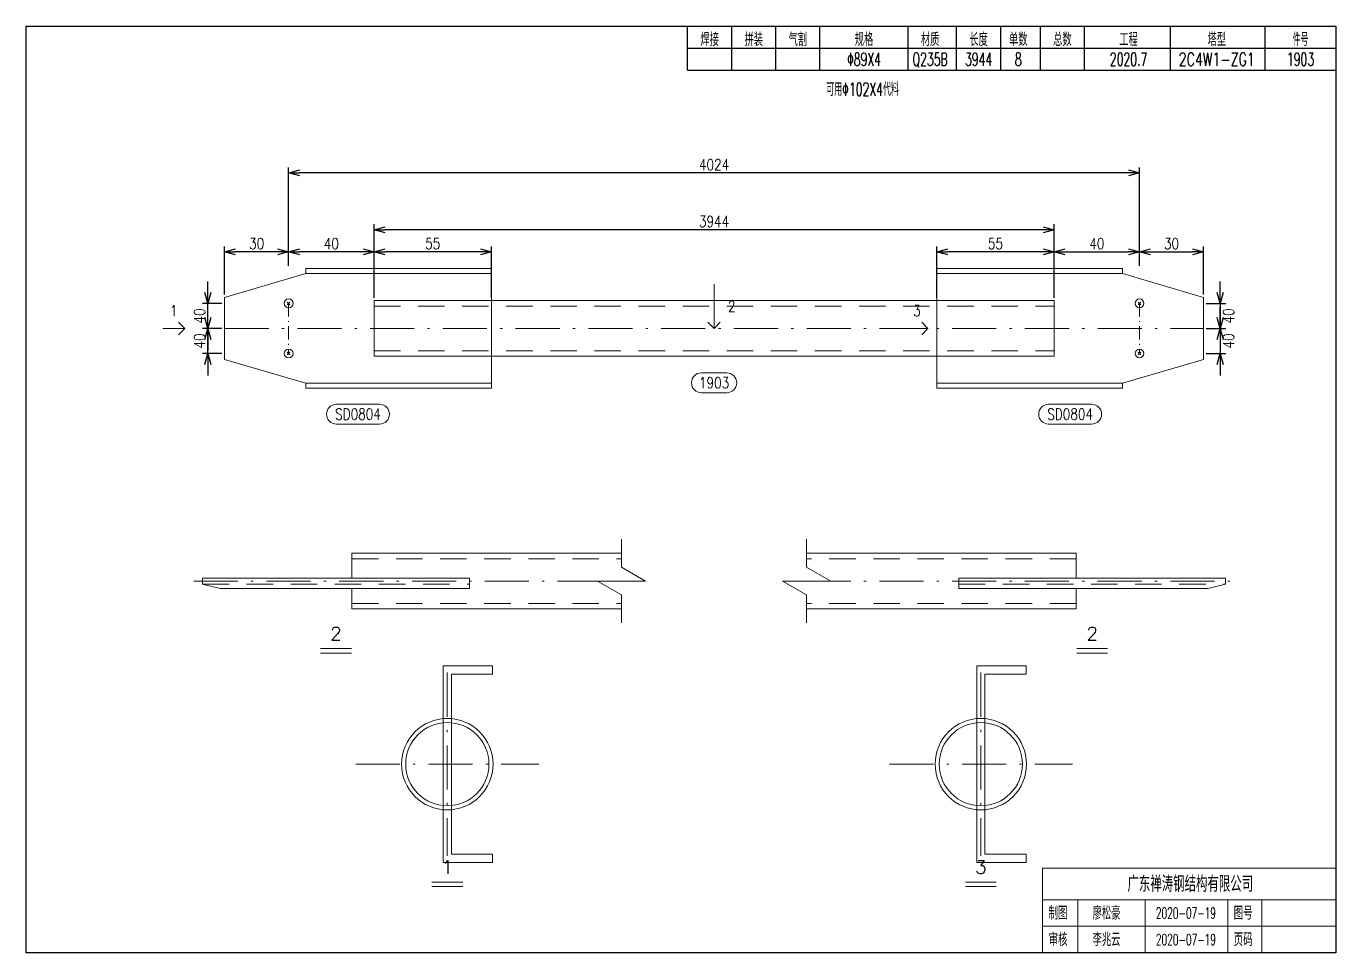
# Model space of a CAD drawing. Extents: x 154981 to 165753, y -86801 to -82885.
# Drawn here: x 157341.1 to 157638.1, y -84356.7 to -84146.7 of the extents above; entities that cross this region are included whole.
import ezdxf
from ezdxf.enums import TextEntityAlignment as Align

# ---------------------------------------------------------------- set-up
doc = ezdxf.new("R2010")
doc.units = 0
doc.header["$MEASUREMENT"] = 0
for name, pattern in [('一点画线', [5.2, 3, -1, 0.2, -1]), ('长一点画线', [16.5, 10, -3, 0.5, -3]), ('长虚线', [10, 6, -4])]:
    doc.linetypes.add(name, pattern=pattern)
doc.layers.get('0').update_dxf_attribs({"linetype": 'CONTINUOUS', "lineweight": 25})
doc.layers.get('Defpoints').update_dxf_attribs({"linetype": 'CONTINUOUS'})
doc.layers.add('4', color=7, linetype='CONTINUOUS', lineweight=25)
doc.layers.add('5', color=7, linetype='CONTINUOUS', lineweight=25)
doc.styles.add('DimFont', font='simplex.shx', dxfattribs={"width": 0.8, "bigfont": 'gbhzfs.shx'})
doc.styles.get("Standard").update_dxf_attribs({"font": 'simplex.shx', "width": 0.7, "height": 3, "bigfont": 'gbhzfs.shx'})
doc.dimstyles.new('DHDxfDimStyleOpen30', dxfattribs={"dimtxt": 2.5, "dimasz": 2.5, "dimexe": 1.25, "dimexo": 0.625, "dimtad": 2, "dimtxsty": 'DimFont', "dimblk": 'OPEN30', "dimblk1": 'OPEN30', "dimblk2": 'OPEN30', "dimcen": 2.5, "dimadec": 0, "dimazin": 0, "dimtfac": 1, "dimtmove": 0, "dimatfit": 3, "dimfxl": 0, "dimarcsym": 0})

# ---------------------------------------------------------------- blocks, each defined once
blk = doc.blocks.new('_OPEN30')
at = {"color": 0, "linetype": 'ByBlock', "lineweight": -2}
for p, q in [((-1, 0.27), (0, 0)), ((0, 0), (-1, -0.27)), ((0, 0), (-1, 0))]:
    blk.add_line(p, q, dxfattribs=at)
blk = doc.blocks.new('*D243')
at = {"layer": '5', "color": 3, "linetype": 'Continuous', "lineweight": -2}
for p, q in [((157400.64, -84200.98), (157400.64, -84178.68)), ((157593.6, -84200.98), (157593.6, -84178.68)), ((157591.1, -84179.93), (157403.14, -84179.93))]:
    blk.add_line(p, q, dxfattribs=at)
at = {"layer": 'Defpoints', "color": 0, "linetype": 'Continuous'}
for p in [(157400.64, -84179.93), (157400.64, -84201.61), (157593.6, -84201.61)]:
    blk.add_point(p, dxfattribs=at)
at = {"layer": '5', "color": 3, "linetype": 'Continuous', "lineweight": -2, "xscale": 2.5, "yscale": 2.5, "zscale": 2.5, "rotation": 180}
blk.add_blockref('_OPEN30', (157400.64, -84179.93), dxfattribs=at)
at = {"layer": '5', "color": 3, "linetype": 'Continuous', "lineweight": -2, "xscale": 2.5, "yscale": 2.5, "zscale": 2.5}
blk.add_blockref('_OPEN30', (157593.6, -84179.93), dxfattribs=at)
at = {"layer": '5', "color": 6, "linetype": 'Continuous', "lineweight": 13, "insert": (157497.12, -84178.05), "char_height": 2.5, "attachment_point": 5, "line_spacing_factor": 0.6, "style": 'DimFont'}
blk.add_mtext('4024', dxfattribs=at)
blk = doc.blocks.new('*D244')
at = {"layer": '5', "color": 3, "linetype": 'Continuous', "lineweight": -2}
for p, q in [((157420, -84208.22), (157420, -84191.56)), ((157571.74, -84192.81), (157422.5, -84192.81)), ((157574.24, -84208.22), (157574.24, -84191.56))]:
    blk.add_line(p, q, dxfattribs=at)
at = {"layer": 'Defpoints', "color": 0, "linetype": 'Continuous'}
for p in [(157420, -84192.81), (157420, -84208.85), (157574.24, -84208.85)]:
    blk.add_point(p, dxfattribs=at)
at = {"layer": '5', "color": 3, "linetype": 'Continuous', "lineweight": -2, "xscale": 2.5, "yscale": 2.5, "zscale": 2.5, "rotation": 180}
blk.add_blockref('_OPEN30', (157420, -84192.81), dxfattribs=at)
at = {"layer": '5', "color": 3, "linetype": 'Continuous', "lineweight": -2, "xscale": 2.5, "yscale": 2.5, "zscale": 2.5}
blk.add_blockref('_OPEN30', (157574.24, -84192.81), dxfattribs=at)
at = {"layer": '5', "color": 6, "linetype": 'Continuous', "lineweight": 13, "insert": (157497.12, -84190.93), "char_height": 2.5, "attachment_point": 5, "line_spacing_factor": 0.6, "style": 'DimFont'}
blk.add_mtext('3944', dxfattribs=at)
blk = doc.blocks.new('*D245')
at = {"layer": '5', "color": 3, "linetype": 'Continuous', "lineweight": -2}
for p, q in [((157611.92, -84206.99), (157611.92, -84204.49)), ((157608.74, -84209.49), (157613.17, -84209.49)), ((157611.92, -84209.49), (157611.92, -84215.17)), ((157608.74, -84215.17), (157613.17, -84215.17)), ((157611.92, -84217.67), (157611.92, -84220.17))]:
    blk.add_line(p, q, dxfattribs=at)
at = {"layer": 'Defpoints', "color": 0, "linetype": 'Continuous'}
for p in [(157608.12, -84209.49), (157608.12, -84215.17), (157611.92, -84215.17)]:
    blk.add_point(p, dxfattribs=at)
at = {"layer": '5', "color": 3, "linetype": 'Continuous', "lineweight": -2, "xscale": 2.5, "yscale": 2.5, "zscale": 2.5}
for p, rotation in [((157611.92, -84209.49), 270), ((157611.92, -84215.17), 90)]:
    blk.add_blockref('_OPEN30', p, dxfattribs=dict(at, rotation=rotation))
at = {"layer": '5', "color": 6, "linetype": 'Continuous', "lineweight": 13, "insert": (157613.79, -84212.33), "char_height": 2.5, "attachment_point": 5, "rotation": 90, "line_spacing_factor": 0.6, "style": 'DimFont'}
blk.add_mtext('40', dxfattribs=at)
blk = doc.blocks.new('*D246')
at = {"layer": '5', "color": 3, "linetype": 'Continuous', "lineweight": -2}
for p, q in [((157611.92, -84212.67), (157611.92, -84210.17)), ((157608.74, -84215.17), (157613.17, -84215.17)), ((157611.92, -84215.17), (157611.92, -84220.85)), ((157608.74, -84220.85), (157613.17, -84220.85)), ((157611.92, -84223.35), (157611.92, -84225.85))]:
    blk.add_line(p, q, dxfattribs=at)
at = {"layer": 'Defpoints', "color": 0, "linetype": 'Continuous'}
for p in [(157608.12, -84215.17), (157608.12, -84220.85), (157611.92, -84220.85)]:
    blk.add_point(p, dxfattribs=at)
at = {"layer": '5', "color": 3, "linetype": 'Continuous', "lineweight": -2, "xscale": 2.5, "yscale": 2.5, "zscale": 2.5}
for p, rotation in [((157611.92, -84215.17), 270), ((157611.92, -84220.85), 90)]:
    blk.add_blockref('_OPEN30', p, dxfattribs=dict(at, rotation=rotation))
at = {"layer": '5', "color": 6, "linetype": 'Continuous', "lineweight": 13, "insert": (157613.79, -84218.01), "char_height": 2.5, "attachment_point": 5, "rotation": 90, "line_spacing_factor": 0.6, "style": 'DimFont'}
blk.add_mtext('40', dxfattribs=at)
blk = doc.blocks.new('*D247')
at = {"layer": '5', "color": 3, "linetype": 'Continuous', "lineweight": -2}
for p, q in [((157593.6, -84200.98), (157593.6, -84196.56)), ((157596.1, -84197.81), (157605.62, -84197.81)), ((157608.12, -84207.51), (157608.12, -84196.56))]:
    blk.add_line(p, q, dxfattribs=at)
at = {"layer": 'Defpoints', "color": 0, "linetype": 'Continuous'}
for p in [(157608.12, -84197.81), (157593.6, -84201.61), (157608.12, -84208.14)]:
    blk.add_point(p, dxfattribs=at)
at = {"layer": '5', "color": 3, "linetype": 'Continuous', "lineweight": -2, "xscale": 2.5, "yscale": 2.5, "zscale": 2.5, "rotation": 180}
blk.add_blockref('_OPEN30', (157593.6, -84197.81), dxfattribs=at)
at = {"layer": '5', "color": 3, "linetype": 'Continuous', "lineweight": -2, "xscale": 2.5, "yscale": 2.5, "zscale": 2.5}
blk.add_blockref('_OPEN30', (157608.12, -84197.81), dxfattribs=at)
at = {"layer": '5', "color": 6, "linetype": 'Continuous', "lineweight": 13, "insert": (157600.86, -84195.93), "char_height": 2.5, "attachment_point": 5, "line_spacing_factor": 0.6, "style": 'DimFont'}
blk.add_mtext('30', dxfattribs=at)
blk = doc.blocks.new('*D248')
at = {"layer": '5', "color": 3, "linetype": 'Continuous', "lineweight": -2}
for p, q in [((157574.24, -84208.22), (157574.24, -84196.56)), ((157576.74, -84197.81), (157591.1, -84197.81)), ((157593.6, -84200.98), (157593.6, -84196.56))]:
    blk.add_line(p, q, dxfattribs=at)
at = {"layer": 'Defpoints', "color": 0, "linetype": 'Continuous'}
for p in [(157593.6, -84197.81), (157593.6, -84201.61), (157574.24, -84208.85)]:
    blk.add_point(p, dxfattribs=at)
at = {"layer": '5', "color": 3, "linetype": 'Continuous', "lineweight": -2, "xscale": 2.5, "yscale": 2.5, "zscale": 2.5, "rotation": 180}
blk.add_blockref('_OPEN30', (157574.24, -84197.81), dxfattribs=at)
at = {"layer": '5', "color": 3, "linetype": 'Continuous', "lineweight": -2, "xscale": 2.5, "yscale": 2.5, "zscale": 2.5}
blk.add_blockref('_OPEN30', (157593.6, -84197.81), dxfattribs=at)
at = {"layer": '5', "color": 6, "linetype": 'Continuous', "lineweight": 13, "insert": (157583.92, -84195.93), "char_height": 2.5, "attachment_point": 5, "line_spacing_factor": 0.6, "style": 'DimFont'}
blk.add_mtext('40', dxfattribs=at)
blk = doc.blocks.new('*D249')
at = {"layer": '5', "color": 3, "linetype": 'Continuous', "lineweight": -2}
for p, q in [((157547.62, -84208.22), (157547.62, -84196.56)), ((157571.74, -84197.81), (157550.12, -84197.81)), ((157574.24, -84208.22), (157574.24, -84196.56))]:
    blk.add_line(p, q, dxfattribs=at)
at = {"layer": 'Defpoints', "color": 0, "linetype": 'Continuous'}
for p in [(157547.62, -84197.81), (157547.62, -84208.85), (157574.24, -84208.85)]:
    blk.add_point(p, dxfattribs=at)
at = {"layer": '5', "color": 3, "linetype": 'Continuous', "lineweight": -2, "xscale": 2.5, "yscale": 2.5, "zscale": 2.5, "rotation": 180}
blk.add_blockref('_OPEN30', (157547.62, -84197.81), dxfattribs=at)
at = {"layer": '5', "color": 3, "linetype": 'Continuous', "lineweight": -2, "xscale": 2.5, "yscale": 2.5, "zscale": 2.5}
blk.add_blockref('_OPEN30', (157574.24, -84197.81), dxfattribs=at)
at = {"layer": '5', "color": 6, "linetype": 'Continuous', "lineweight": 13, "insert": (157560.93, -84195.93), "char_height": 2.5, "attachment_point": 5, "line_spacing_factor": 0.6, "style": 'DimFont'}
blk.add_mtext('55', dxfattribs=at)
blk = doc.blocks.new('*D250')
at = {"layer": '5', "color": 3, "linetype": 'Continuous', "lineweight": -2}
for p, q in [((157382.32, -84206.99), (157382.32, -84204.49)), ((157385.49, -84209.49), (157381.07, -84209.49)), ((157382.32, -84215.17), (157382.32, -84209.49)), ((157385.49, -84215.17), (157381.07, -84215.17)), ((157382.32, -84217.67), (157382.32, -84220.17))]:
    blk.add_line(p, q, dxfattribs=at)
at = {"layer": 'Defpoints', "color": 0, "linetype": 'Continuous'}
for p in [(157382.32, -84209.49), (157386.12, -84209.49), (157386.12, -84215.17)]:
    blk.add_point(p, dxfattribs=at)
at = {"layer": '5', "color": 3, "linetype": 'Continuous', "lineweight": -2, "xscale": 2.5, "yscale": 2.5, "zscale": 2.5}
for p, rotation in [((157382.32, -84209.49), 270), ((157382.32, -84215.17), 90)]:
    blk.add_blockref('_OPEN30', p, dxfattribs=dict(at, rotation=rotation))
at = {"layer": '5', "color": 6, "linetype": 'Continuous', "lineweight": 13, "insert": (157380.44, -84212.33), "char_height": 2.5, "attachment_point": 5, "rotation": 90, "line_spacing_factor": 0.6, "style": 'DimFont'}
blk.add_mtext('40', dxfattribs=at)
blk = doc.blocks.new('*D251')
at = {"layer": '5', "color": 3, "linetype": 'Continuous', "lineweight": -2}
for p, q in [((157382.32, -84212.67), (157382.32, -84210.17)), ((157385.49, -84215.17), (157381.07, -84215.17)), ((157382.32, -84220.85), (157382.32, -84215.17)), ((157385.49, -84220.85), (157381.07, -84220.85)), ((157382.32, -84223.35), (157382.32, -84225.85))]:
    blk.add_line(p, q, dxfattribs=at)
at = {"layer": 'Defpoints', "color": 0, "linetype": 'Continuous'}
for p in [(157382.32, -84215.17), (157386.12, -84215.17), (157386.12, -84220.85)]:
    blk.add_point(p, dxfattribs=at)
at = {"layer": '5', "color": 3, "linetype": 'Continuous', "lineweight": -2, "xscale": 2.5, "yscale": 2.5, "zscale": 2.5}
for p, rotation in [((157382.32, -84215.17), 270), ((157382.32, -84220.85), 90)]:
    blk.add_blockref('_OPEN30', p, dxfattribs=dict(at, rotation=rotation))
at = {"layer": '5', "color": 6, "linetype": 'Continuous', "lineweight": 13, "insert": (157380.44, -84218.01), "char_height": 2.5, "attachment_point": 5, "rotation": 90, "line_spacing_factor": 0.6, "style": 'DimFont'}
blk.add_mtext('40', dxfattribs=at)
blk = doc.blocks.new('*D252')
at = {"layer": '5', "color": 3, "linetype": 'Continuous', "lineweight": -2}
for p, q in [((157386.12, -84207.51), (157386.12, -84196.56)), ((157398.14, -84197.81), (157388.62, -84197.81)), ((157400.64, -84200.98), (157400.64, -84196.56))]:
    blk.add_line(p, q, dxfattribs=at)
at = {"layer": 'Defpoints', "color": 0, "linetype": 'Continuous'}
for p in [(157386.12, -84197.81), (157400.64, -84201.61), (157386.12, -84208.14)]:
    blk.add_point(p, dxfattribs=at)
at = {"layer": '5', "color": 3, "linetype": 'Continuous', "lineweight": -2, "xscale": 2.5, "yscale": 2.5, "zscale": 2.5, "rotation": 180}
blk.add_blockref('_OPEN30', (157386.12, -84197.81), dxfattribs=at)
at = {"layer": '5', "color": 3, "linetype": 'Continuous', "lineweight": -2, "xscale": 2.5, "yscale": 2.5, "zscale": 2.5}
blk.add_blockref('_OPEN30', (157400.64, -84197.81), dxfattribs=at)
at = {"layer": '5', "color": 6, "linetype": 'Continuous', "lineweight": 13, "insert": (157393.38, -84195.93), "char_height": 2.5, "attachment_point": 5, "line_spacing_factor": 0.6, "style": 'DimFont'}
blk.add_mtext('30', dxfattribs=at)
blk = doc.blocks.new('*D253')
at = {"layer": '5', "color": 3, "linetype": 'Continuous', "lineweight": -2}
for p, q in [((157400.64, -84200.98), (157400.64, -84196.56)), ((157417.5, -84197.81), (157403.14, -84197.81)), ((157420, -84208.22), (157420, -84196.56))]:
    blk.add_line(p, q, dxfattribs=at)
at = {"layer": 'Defpoints', "color": 0, "linetype": 'Continuous'}
for p in [(157400.64, -84197.81), (157400.64, -84201.61), (157420, -84208.85)]:
    blk.add_point(p, dxfattribs=at)
at = {"layer": '5', "color": 3, "linetype": 'Continuous', "lineweight": -2, "xscale": 2.5, "yscale": 2.5, "zscale": 2.5, "rotation": 180}
blk.add_blockref('_OPEN30', (157400.64, -84197.81), dxfattribs=at)
at = {"layer": '5', "color": 3, "linetype": 'Continuous', "lineweight": -2, "xscale": 2.5, "yscale": 2.5, "zscale": 2.5}
blk.add_blockref('_OPEN30', (157420, -84197.81), dxfattribs=at)
at = {"layer": '5', "color": 6, "linetype": 'Continuous', "lineweight": 13, "insert": (157410.32, -84195.93), "char_height": 2.5, "attachment_point": 5, "line_spacing_factor": 0.6, "style": 'DimFont'}
blk.add_mtext('40', dxfattribs=at)
blk = doc.blocks.new('*D254')
at = {"layer": '5', "color": 3, "linetype": 'Continuous', "lineweight": -2}
for p, q in [((157420, -84208.22), (157420, -84196.56)), ((157444.12, -84197.81), (157422.5, -84197.81)), ((157446.62, -84208.22), (157446.62, -84196.56))]:
    blk.add_line(p, q, dxfattribs=at)
at = {"layer": 'Defpoints', "color": 0, "linetype": 'Continuous'}
for p in [(157420, -84197.81), (157420, -84208.85), (157446.62, -84208.85)]:
    blk.add_point(p, dxfattribs=at)
at = {"layer": '5', "color": 3, "linetype": 'Continuous', "lineweight": -2, "xscale": 2.5, "yscale": 2.5, "zscale": 2.5, "rotation": 180}
blk.add_blockref('_OPEN30', (157420, -84197.81), dxfattribs=at)
at = {"layer": '5', "color": 3, "linetype": 'Continuous', "lineweight": -2, "xscale": 2.5, "yscale": 2.5, "zscale": 2.5}
blk.add_blockref('_OPEN30', (157446.62, -84197.81), dxfattribs=at)
at = {"layer": '5', "color": 6, "linetype": 'Continuous', "lineweight": 13, "insert": (157433.31, -84195.93), "char_height": 2.5, "attachment_point": 5, "line_spacing_factor": 0.6, "style": 'DimFont'}
blk.add_mtext('55', dxfattribs=at)
blk = doc.blocks.new('CTDHK')
at = {"color": 0, "linetype": 'Continuous'}
for p, q in [((0, 210), (297, 210)), ((0, 0), (0, 210)), ((297, 210), (297, 0)), ((297, 0), (0, 0))]:
    blk.add_line(p, q, dxfattribs=at)

msp = doc.modelspace()

# ---------------------------------------------------------------- linework, layer by layer
at = {"layer": '4', "color": 1, "linetype": 'Continuous', "lineweight": 25}
for p, q in [((157491.11666, -84156.66733), (157491.11666, -84146.66733)), ((157501.11666, -84156.66733), (157501.11666, -84146.66733)), ((157511.11666, -84156.66733), (157511.11666, -84146.66733)), ((157521.11666, -84156.66733), (157521.11666, -84146.66733)), ((157541.11666, -84156.66733), (157541.11666, -84146.66733)), ((157552.11666, -84156.66733), (157552.11666, -84146.66733)), ((157562.11666, -84156.66733), (157562.11666, -84146.66733)), ((157571.11666, -84156.66733), (157571.11666, -84146.66733)), ((157581.11666, -84156.66733), (157581.11666, -84146.66733)), ((157600.61666, -84156.66733), (157600.61666, -84146.66733)), ((157622.11666, -84156.66733), (157622.11666, -84146.66733)), ((157491.11666, -84151.66733), (157638.11666, -84151.66733)), ((157491.11666, -84156.66733), (157638.11666, -84156.66733))]:
    msp.add_line(p, q, dxfattribs=at)
at = {"layer": '4', "color": 1, "linetype": 'Continuous', "lineweight": 18}
for p, q in [((157571.61666, -84356.66733), (157571.61666, -84337.46733)), ((157571.61666, -84337.46733), (157638.11666, -84337.46733)), ((157571.61666, -84344.66733), (157638.11666, -84344.66733)), ((157579.61666, -84356.66733), (157579.61666, -84344.66733)), ((157594.91666, -84356.66733), (157594.91666, -84344.66733)), ((157613.61666, -84356.66733), (157613.61666, -84344.66733)), ((157621.31666, -84356.66733), (157621.31666, -84344.66733)), ((157571.61666, -84350.66733), (157638.11666, -84350.66733))]:
    msp.add_line(p, q, dxfattribs=at)
msp.add_lwpolyline([(157341.11666, -84146.66733), (157341.11666, -84356.66733), (157638.11666, -84356.66733), (157638.11666, -84146.66733)], close=True, dxfattribs=at)
at = {"layer": '5', "color": 7, "linetype": 'Continuous', "lineweight": 13}
for p, q in [((157404.50866, -84201.60633), (157404.50866, -84202.74233)), ((157446.61666, -84201.60633), (157404.50866, -84201.60633)), ((157446.61666, -84202.74233), (157446.61666, -84201.60633)), ((157547.61666, -84201.60633), (157589.72466, -84201.60633)), ((157547.61666, -84202.74233), (157547.61666, -84201.60633)), ((157589.72466, -84201.60633), (157589.72466, -84202.74233)), ((157404.50866, -84202.74233), (157386.11666, -84208.13833)), ((157446.61666, -84202.74233), (157404.50866, -84202.74233)), ((157446.61666, -84227.59233), (157446.61666, -84202.74233)), ((157547.61666, -84202.74233), (157547.61666, -84227.59233)), ((157589.72466, -84202.74233), (157547.61666, -84202.74233)), ((157608.11666, -84208.13833), (157589.72466, -84202.74233)), ((157386.11666, -84208.13833), (157386.11666, -84222.19633)), ((157608.11666, -84222.19633), (157608.11666, -84208.13833)), ((157400.33666, -84209.18733), (157400.93666, -84209.78733)), ((157400.93666, -84209.18733), (157400.33666, -84209.78733)), ((157419.99666, -84208.84833), (157419.99666, -84215.16733)), ((157419.99666, -84208.84833), (157574.23666, -84208.84833)), ((157574.23666, -84208.84833), (157574.23666, -84215.16733)), ((157593.89666, -84209.78733), (157593.29666, -84209.18733)), ((157593.29666, -84209.78733), (157593.89666, -84209.18733)), ((157419.99666, -84221.48633), (157419.99666, -84215.16733)), ((157574.23666, -84221.48633), (157574.23666, -84215.16733)), ((157386.11666, -84222.19633), (157404.50866, -84227.59233)), ((157400.33666, -84220.54733), (157400.93666, -84221.14733)), ((157400.93666, -84220.54733), (157400.33666, -84221.14733)), ((157419.99666, -84221.48633), (157574.23666, -84221.48633)), ((157589.72466, -84227.59233), (157608.11666, -84222.19633)), ((157593.89666, -84221.14733), (157593.29666, -84220.54733)), ((157593.29666, -84221.14733), (157593.89666, -84220.54733)), ((157404.50866, -84228.72833), (157404.50866, -84227.59233)), ((157404.50866, -84227.59233), (157446.61666, -84227.59233)), ((157446.61666, -84228.72833), (157404.50866, -84228.72833)), ((157446.61666, -84227.59233), (157446.61666, -84228.72833)), ((157547.61666, -84227.59233), (157547.61666, -84228.72833)), ((157547.61666, -84227.59233), (157589.72466, -84227.59233)), ((157547.61666, -84228.72833), (157589.72466, -84228.72833)), ((157589.72466, -84228.72833), (157589.72466, -84227.59233)), ((157476.12552, -84262.93883), (157476.12552, -84269.25783)), ((157518.10781, -84262.93883), (157518.10781, -84269.25783)), ((157414.99666, -84271.72533), (157414.99666, -84266.09833)), ((157414.99666, -84266.09833), (157476.12552, -84266.09833)), ((157518.10781, -84266.09833), (157579.23666, -84266.09833)), ((157579.23666, -84271.72533), (157579.23666, -84266.09833)), ((157476.12552, -84269.25783), (157481.59793, -84272.41733)), ((157518.10781, -84269.25783), (157523.58023, -84272.41733)), ((157381.11666, -84271.72533), (157441.61666, -84271.72533)), ((157381.11666, -84273.10933), (157381.11666, -84271.72533)), ((157385.11666, -84274.10933), (157381.11666, -84273.10933)), ((157441.61666, -84271.72533), (157441.61666, -84274.10933)), ((157470.6531, -84272.41733), (157476.12552, -84275.57683)), ((157481.59793, -84272.41733), (157470.6531, -84272.41733)), ((157512.6354, -84272.41733), (157518.10781, -84275.57683)), ((157523.58023, -84272.41733), (157512.6354, -84272.41733)), ((157552.61666, -84271.72533), (157552.61666, -84274.10933)), ((157613.11666, -84271.72533), (157552.61666, -84271.72533)), ((157609.11666, -84274.10933), (157613.11666, -84273.10933)), ((157613.11666, -84273.10933), (157613.11666, -84271.72533)), ((157441.61666, -84274.10933), (157385.11666, -84274.10933)), ((157414.99666, -84274.10933), (157414.99666, -84278.73633)), ((157476.12552, -84275.57683), (157476.12552, -84281.89583)), ((157518.10781, -84275.57683), (157518.10781, -84281.89583)), ((157552.61666, -84274.10933), (157609.11666, -84274.10933)), ((157579.23666, -84274.10933), (157579.23666, -84278.73633)), ((157414.99666, -84278.73633), (157476.12552, -84278.73633)), ((157518.10781, -84278.73633), (157579.23666, -84278.73633)), ((157407.86666, -84287.73633), (157414.86666, -84287.73633)), ((157579.36666, -84287.73633), (157586.36666, -84287.73633)), ((157407.86666, -84288.73633), (157414.86666, -84288.73633)), ((157579.36666, -84288.73633), (157586.36666, -84288.73633)), ((157435.68466, -84291.66583), (157435.68466, -84336.16883)), ((157446.86866, -84291.66583), (157435.68466, -84291.66583)), ((157437.54866, -84293.52983), (157446.86866, -84293.52983)), ((157437.54866, -84334.30483), (157437.54866, -84293.52983)), ((157446.86866, -84293.52983), (157446.86866, -84291.66583)), ((157556.68466, -84291.66583), (157556.68466, -84336.16883)), ((157567.86866, -84291.66583), (157556.68466, -84291.66583)), ((157558.54866, -84293.52983), (157567.86866, -84293.52983)), ((157558.54866, -84334.30483), (157558.54866, -84293.52983)), ((157567.86866, -84293.52983), (157567.86866, -84291.66583)), ((157446.86866, -84334.30483), (157437.54866, -84334.30483)), ((157446.86866, -84336.16883), (157446.86866, -84334.30483)), ((157567.86866, -84334.30483), (157558.54866, -84334.30483)), ((157567.86866, -84336.16883), (157567.86866, -84334.30483)), ((157435.68466, -84336.16883), (157446.86866, -84336.16883)), ((157556.68466, -84336.16883), (157567.86866, -84336.16883)), ((157433.11666, -84340.66733), (157440.11666, -84340.66733)), ((157433.11666, -84341.66733), (157440.11666, -84341.66733)), ((157554.11666, -84340.66733), (157561.11666, -84340.66733)), ((157554.11666, -84341.66733), (157561.11666, -84341.66733))]:
    msp.add_line(p, q, dxfattribs=at)
at = {"layer": '5', "color": 6, "linetype": 'Continuous', "lineweight": 13}
for p, q in [((157497.11666, -84205.16733), (157497.11666, -84215.16733)), ((157377.08466, -84215.16733), (157375.67045, -84213.75312)), ((157497.11666, -84215.16733), (157495.70245, -84213.75312)), ((157497.11666, -84215.16733), (157498.53088, -84213.75312)), ((157545.61666, -84215.16733), (157544.20245, -84213.75312)), ((157372.08466, -84215.16733), (157377.08466, -84215.16733)), ((157377.08466, -84215.16733), (157375.67045, -84216.58155)), ((157540.61666, -84215.16733), (157545.61666, -84215.16733)), ((157545.61666, -84215.16733), (157544.20245, -84216.58155))]:
    msp.add_line(p, q, dxfattribs=at)
at = {"layer": '5', "color": 240, "linetype": '一点画线', "lineweight": 13}
for p, q in [((157400.63666, -84209.48733), (157400.63666, -84209.48733)), ((157400.63666, -84209.48733), (157400.63666, -84220.84733)), ((157593.59666, -84209.48733), (157593.59666, -84209.48733)), ((157593.59666, -84209.48733), (157593.59666, -84220.84733)), ((157400.63666, -84220.84733), (157400.63666, -84220.84733)), ((157593.59666, -84220.84733), (157593.59666, -84220.84733))]:
    msp.add_line(p, q, dxfattribs=at)
at = {"layer": '5', "color": 7, "linetype": '长虚线', "lineweight": 13}
for p, q in [((157419.99666, -84210.11213), (157574.23666, -84210.11213)), ((157419.99666, -84220.22253), (157574.23666, -84220.22253)), ((157414.99666, -84267.36213), (157476.12552, -84267.36213)), ((157579.23666, -84267.36213), (157518.10781, -84267.36213)), ((157381.11666, -84273.10933), (157441.61666, -84273.10933)), ((157552.61666, -84273.10933), (157613.11666, -84273.10933)), ((157414.99666, -84277.47253), (157476.12552, -84277.47253)), ((157579.23666, -84277.47253), (157518.10781, -84277.47253))]:
    msp.add_line(p, q, dxfattribs=at)
at = {"layer": '5', "color": 240, "linetype": '长一点画线', "lineweight": 13}
for p, q in [((157386.11666, -84215.16733), (157608.11666, -84215.16733)), ((157379.11666, -84272.41733), (157476.12552, -84272.41733)), ((157518.10781, -84272.41733), (157615.11666, -84272.41733)), ((157436.61666, -84293.16733), (157436.61666, -84334.66733)), ((157557.61666, -84293.16733), (157557.61666, -84334.66733)), ((157415.86666, -84313.91733), (157457.36666, -84313.91733)), ((157536.86666, -84313.91733), (157578.36666, -84313.91733))]:
    msp.add_line(p, q, dxfattribs=at)
at = {"layer": '5', "color": 3, "linetype": 'Continuous', "lineweight": 13}
for p, q in [((157494.24166, -84225.23633), (157499.99166, -84225.23633)), ((157494.24166, -84229.73633), (157499.99166, -84229.73633)), ((157411.49166, -84232.34233), (157421.24166, -84232.34233)), ((157572.99166, -84232.34233), (157582.74166, -84232.34233)), ((157411.49166, -84236.84233), (157421.24166, -84236.84233)), ((157572.99166, -84236.84233), (157582.74166, -84236.84233))]:
    msp.add_line(p, q, dxfattribs=at)
at = {"layer": '5', "color": 7, "linetype": 'Continuous', "lineweight": 13}
for centre, radius in [((157400.63666, -84209.48733), 1), ((157593.59666, -84209.48733), 1), ((157400.63666, -84220.84733), 1), ((157593.59666, -84220.84733), 1), ((157436.61666, -84313.91733), 10.3685), ((157436.61666, -84313.91733), 9.4365), ((157557.61666, -84313.91733), 10.3685), ((157557.61666, -84313.91733), 9.4365)]:
    msp.add_circle(centre, radius, dxfattribs=at)
at = {"layer": '5', "color": 3, "linetype": 'Continuous', "lineweight": 13}
for centre, start, end in [((157494.24166, -84227.48633), 90, 270), ((157499.99166, -84227.48633), 270, 90), ((157411.49166, -84234.59233), 90, 270), ((157421.24166, -84234.59233), 270, 90), ((157572.99166, -84234.59233), 90, 270), ((157582.74166, -84234.59233), 270, 90)]:
    msp.add_arc(centre, 2.25, start, end, dxfattribs=at)

# ---------------------------------------------------------------- block references
at = {"color": 2, "linetype": 'Continuous'}
msp.add_blockref('CTDHK', (157341.11666, -84356.66733), dxfattribs=at)

# ---------------------------------------------------------------- texts
at = {"layer": '4', "color": 1, "linetype": 'Continuous', "lineweight": 25}
for s, width, p in [('焊接', 0.7, (157496.11666, -84149.66733)), ('拼装', 0.7, (157506.11666, -84149.66733)), ('气割', 0.7, (157516.11666, -84149.66733)), ('规格', 0.7, (157531.11666, -84149.66733)), ('材质', 0.7, (157546.11666, -84149.66733)), ('长度', 0.7, (157557.11666, -84149.66733)), ('单数', 0.7, (157566.11666, -84149.66733)), ('总数', 0.7, (157576.11666, -84149.66733)), ('工程', 0.7, (157591.11666, -84149.66733)), ('塔型', 0.7, (157611.11666, -84149.66733)), ('件号', 0.6, (157630.11666, -84149.66733)), ('Φ89X4', 0.6, (157531.11666, -84154.16733)), ('Q235B', 0.6, (157546.11666, -84154.16733)), ('3944', 0.6, (157557.11666, -84154.16733)), ('8', 0.6, (157566.11666, -84154.16733)), ('2020.7', 0.6, (157591.11666, -84154.16733)), ('2C4W1-ZG1', 0.7, (157611.11666, -84154.16733)), ('1903', 0.6, (157630.11666, -84154.16733))]:
    msp.add_text(s, height=3, dxfattribs=dict(at, width=width)).set_placement(p, align=Align.MIDDLE_CENTER)
at = {"layer": '4', "color": 2, "linetype": 'Continuous', "lineweight": 25, "width": 0.6}
msp.add_text('可用Φ102X4代料', height=3, dxfattribs=at).set_placement((157530.8006, -84160.96536), align=Align.MIDDLE_CENTER)
at = {"layer": '4', "color": 1, "linetype": 'Continuous', "lineweight": 13}
msp.add_text('广东禅涛钢结构有限公司', height=3.6, dxfattribs=at).set_placement((157605.11666, -84341.06733), align=Align.MIDDLE_CENTER)
for s, height, width, p in [('制图', 3, 0.8, (157575.11666, -84347.66733)), ('廖松豪', 3, 0.7, (157586.11666, -84347.66733)), ('2020-07-19', 2.5, 0.6, (157604.11666, -84347.66733)), ('图号', 3, 0.8, (157617.11666, -84347.66733)), ('审核', 3, 0.8, (157575.11666, -84353.66733)), ('李兆云', 3, 0.7, (157586.11666, -84353.66733)), ('2020-07-19', 2.5, 0.6, (157604.11666, -84353.66733)), ('页码', 3, 0.8, (157617.11666, -84353.66733))]:
    msp.add_text(s, height=height, dxfattribs=dict(at, width=width)).set_placement(p, align=Align.MIDDLE_CENTER)
at = {"layer": '5', "color": 6, "linetype": 'Continuous', "lineweight": 13, "width": 0.8}
for s, p in [('1', (157374.58466, -84211.16733)), ('2', (157501.11666, -84210.16733)), ('3', (157543.11666, -84211.16733)), ('1903', (157497.11666, -84227.48633)), ('SD0804', (157416.36666, -84234.59233)), ('SD0804', (157577.86666, -84234.59233))]:
    msp.add_text(s, height=2.5, dxfattribs=at).set_placement(p, align=Align.MIDDLE_CENTER)
at = {"layer": '5', "color": 7, "linetype": 'Continuous', "lineweight": 13}
for s, p in [('2', (157411.36666, -84286.73633)), ('2', (157582.86666, -84286.73633)), ('1', (157436.61666, -84339.66733)), ('3', (157557.61666, -84339.66733))]:
    msp.add_text(s, height=3, dxfattribs=at).set_placement(p, align=Align.BOTTOM_CENTER)

# ---------------------------------------------------------------- dimensions: what is measured, and where the dimension line sits
at = {"layer": '5', "color": 6, "linetype": 'Continuous', "lineweight": 13}
for base, p1, p2, text, picture, middle in [((157400.63666, -84179.92533), (157593.59666, -84201.60633), (157400.63666, -84201.60633), '4024', '*D243', (157497.11666, -84179.92533)), ((157419.99666, -84192.80633), (157574.23666, -84208.84833), (157419.99666, -84208.84833), '3944', '*D244', (157497.11666, -84192.80633)), ((157386.11666, -84197.80633), (157400.63666, -84201.60633), (157386.11666, -84208.13833), '30', '*D252', (157393.37666, -84197.80633)), ((157400.63666, -84197.80633), (157419.99666, -84208.84833), (157400.63666, -84201.60633), '40', '*D253', (157410.31666, -84197.80633)), ((157419.99666, -84197.80633), (157446.61666, -84208.84833), (157419.99666, -84208.84833), '55', '*D254', (157433.30666, -84197.80633)), ((157547.61666, -84197.80633), (157574.23666, -84208.84833), (157547.61666, -84208.84833), '55', '*D249', (157560.92666, -84197.80633)), ((157593.59666, -84197.80633), (157574.23666, -84208.84833), (157593.59666, -84201.60633), '40', '*D248', (157583.91666, -84197.80633)), ((157608.11666, -84197.80633), (157593.59666, -84201.60633), (157608.11666, -84208.13833), '30', '*D247', (157600.85666, -84197.80633))]:
    dim = msp.add_linear_dim(base=base, p1=p1, p2=p2, text=text, dimstyle='DHDxfDimStyleOpen30', override={"dimtxt": 2.5, "dimclrd": 3, "dimclre": 3, "dimclrt": 6}, dxfattribs=at)
    dim.commit()
    dim.dimension.update_dxf_attribs({"geometry": picture, "text_midpoint": middle, "dimtype": 160})
for base, p1, p2, picture, middle in [((157382.31666, -84209.48733), (157386.11666, -84215.16733), (157386.11666, -84209.48733), '*D250', (157382.31666, -84212.32733)), ((157611.91666, -84215.16733), (157608.11666, -84209.48733), (157608.11666, -84215.16733), '*D245', (157611.91666, -84212.32733)), ((157382.31666, -84215.16733), (157386.11666, -84220.84733), (157386.11666, -84215.16733), '*D251', (157382.31666, -84218.00733)), ((157611.91666, -84220.84733), (157608.11666, -84215.16733), (157608.11666, -84220.84733), '*D246', (157611.91666, -84218.00733))]:
    dim = msp.add_linear_dim(base=base, p1=p1, p2=p2, angle=90, text='40', dimstyle='DHDxfDimStyleOpen30', override={"dimtxt": 2.5, "dimclrd": 3, "dimclre": 3, "dimclrt": 6}, dxfattribs=at)
    dim.commit()
    dim.dimension.update_dxf_attribs({"geometry": picture, "text_midpoint": middle, "dimtype": 160})

doc.saveas('drawing.dxf')
